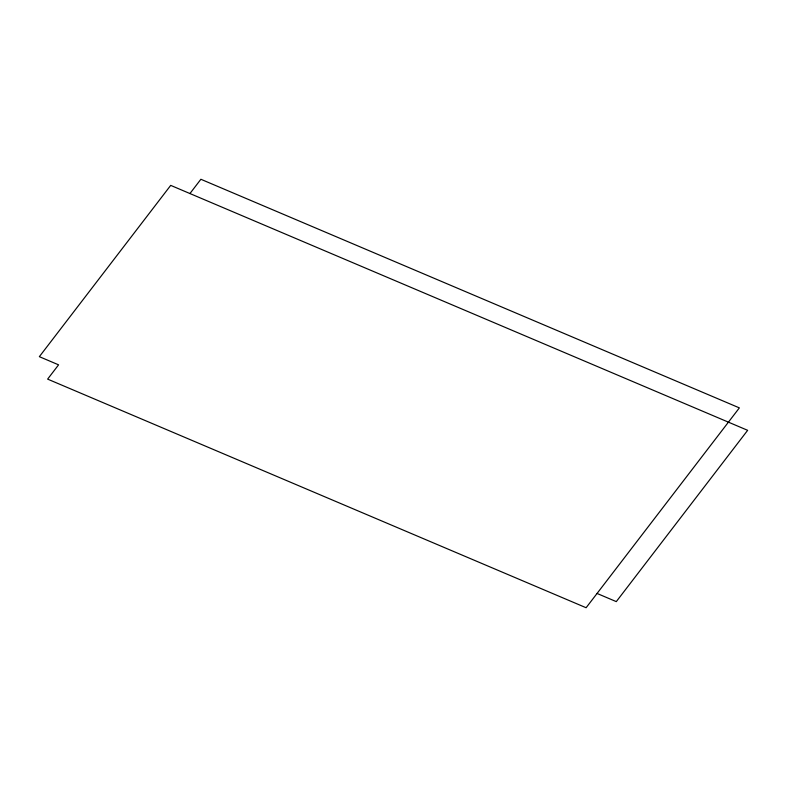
<?xml version="1.0" encoding="UTF-8"?>
<svg xmlns="http://www.w3.org/2000/svg" width="787" height="787" viewBox="0 0 787 787"><rect width="100%" height="100%" fill="white"/><g stroke="black" fill="none" stroke-linecap="round" stroke-linejoin="round"><path stroke-width="1.18" d="M189.942 193.543L200.882 179.269L739.367 407.882L586.108 607.731L47.633 379.118L58.582 364.834L39.35 356.668L170.71 185.378L747.65 430.322L616.29 601.622L597.058 593.457"/></g></svg>
